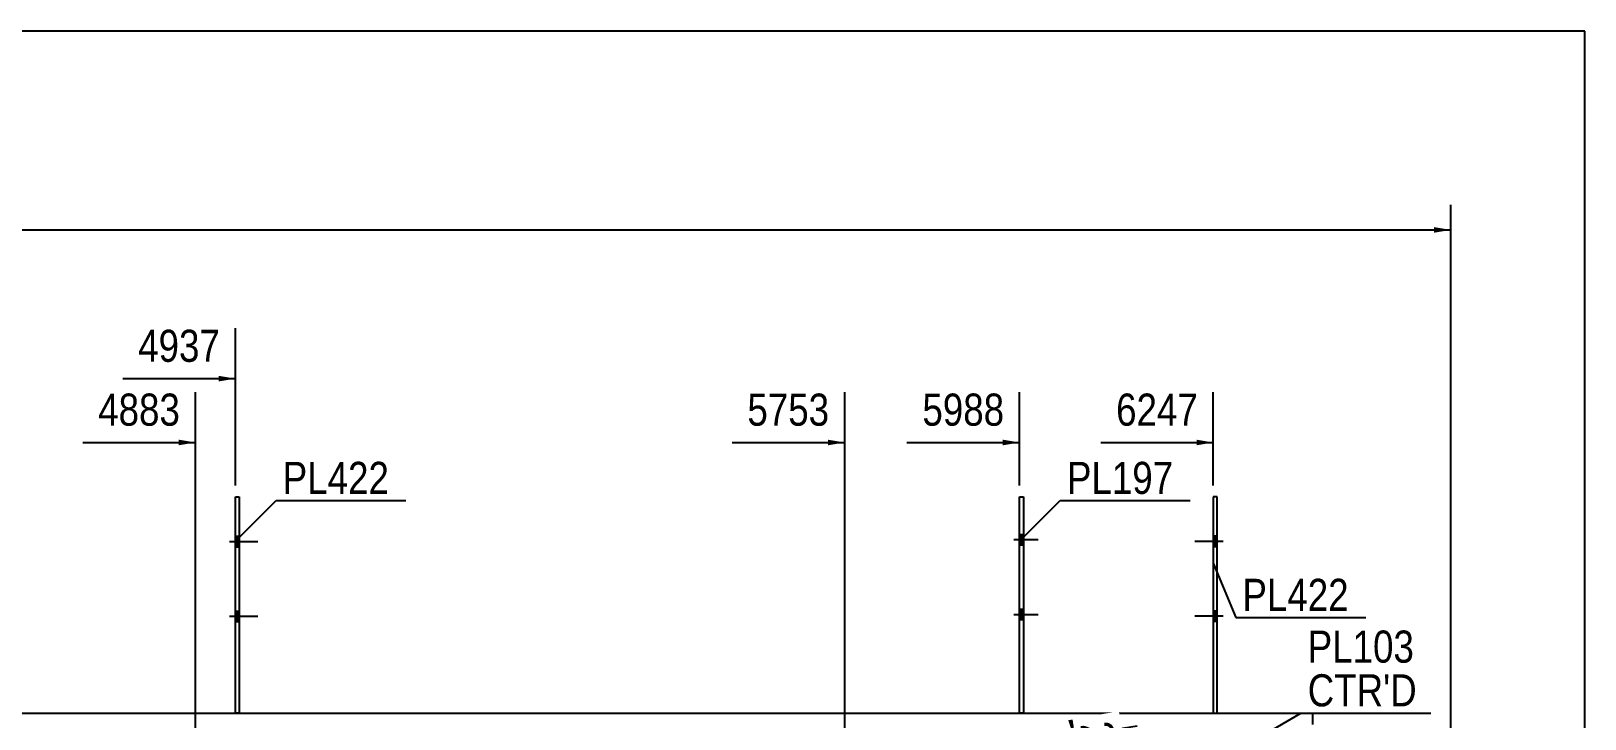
# Model space of a CAD drawing. Header units: millimetres. Extents: x -355 to 48, y -175 to 102.
# Drawn here: x -90.8 to 48, y 40.5 to 101.9 of the extents above; entities that cross this region are included whole.
import ezdxf

# ---------------------------------------------------------------- set-up
doc = ezdxf.new("R2010")
doc.units = ezdxf.units.MM
doc.linetypes.add('DXK_LINE_DOT1', pattern=[1.8814, 0.9407, -0.9407])
doc.styles.add('Arial Narrow', font='ARIALN.TTF', dxfattribs={"height": 0.2})

# ---------------------------------------------------------------- blocks, each defined once
blk = doc.blocks.new('Unknown-623466783-1210')
at = {"color": 5, "linetype": 'Continuous'}
for p, q in [((48.01, 101.89), (-351.99, 101.89)), ((48.01, -175.11), (48.01, 101.89))]:
    blk.add_line(p, q, dxfattribs=at)
blk = doc.blocks.new('Bolt-623466783-1961 - 1923')
at = {"linetype": 'Continuous'}
for points in [[(15.16, 55.87), (15.16, 56.8), (14.82, 56.8), (14.82, 55.87)], [(15.16, 55.87), (15.16, 56.8), (14.82, 56.8), (14.82, 55.87)], [(15.16, 49.2), (15.16, 50.13), (14.82, 50.13), (14.82, 49.2)], [(15.16, 49.2), (15.16, 50.13), (14.82, 50.13), (14.82, 49.2)]]:
    blk.add_hatch(color=3, dxfattribs=at).paths.add_polyline_path(points)
at = {"color": 3, "linetype": 'Continuous'}
for p, q in [((15.69, 56.33), (13.16, 56.33)), ((15.69, 56.33), (13.16, 56.33)), ((15.16, 56.8), (14.82, 56.8)), ((15.16, 56.8), (14.82, 56.8)), ((15.16, 55.87), (14.82, 55.87)), ((15.16, 55.87), (14.82, 55.87)), ((15.16, 50.13), (14.82, 50.13)), ((15.16, 50.13), (14.82, 50.13)), ((15.69, 49.67), (13.16, 49.67)), ((15.69, 49.67), (13.16, 49.67)), ((15.16, 49.2), (14.82, 49.2)), ((15.16, 49.2), (14.82, 49.2))]:
    blk.add_line(p, q, dxfattribs=at)
blk = doc.blocks.new('Part-623466783-1966 - 1923')
at = {"color": 2, "linetype": 'Continuous'}
for p, q in [((-191, 41), (23.69, 41)), ((23.69, 41), (23.69, 40))]:
    blk.add_line(p, q, dxfattribs=at)
blk = doc.blocks.new('Part-623466783-2268 - 1923')
at = {"color": 2, "linetype": 'Continuous'}
for p, q in [((15.16, 60.33), (14.82, 60.33)), ((14.82, 60.33), (14.82, 41)), ((15.16, 41), (15.16, 60.33))]:
    blk.add_line(p, q, dxfattribs=at)
at = {"color": 7, "linetype": 'DXK_LINE_DOT1'}
blk.add_line((14.82, 41), (15.16, 41), dxfattribs=at)
blk = doc.blocks.new('Part-623466783-2600 - 1923')
at = {"color": 2, "linetype": 'Continuous'}
for p, q in [((-72.51, 41), (-72.51, 60.33)), ((-72.51, 60.33), (-72.18, 60.33)), ((-72.18, 60.33), (-72.18, 41))]:
    blk.add_line(p, q, dxfattribs=at)
at = {"color": 7, "linetype": 'DXK_LINE_DOT1'}
blk.add_line((-72.18, 41), (-72.51, 41), dxfattribs=at)
blk = doc.blocks.new('Bolt-623466783-2621 - 1923')
at = {"linetype": 'Continuous'}
for points in [[(-72.18, 55.87), (-72.18, 56.8), (-72.51, 56.8), (-72.51, 55.87)], [(-72.18, 55.87), (-72.18, 56.8), (-72.51, 56.8), (-72.51, 55.87)], [(-72.18, 49.2), (-72.18, 50.13), (-72.51, 50.13), (-72.51, 49.2)], [(-72.18, 49.2), (-72.18, 50.13), (-72.51, 50.13), (-72.51, 49.2)]]:
    blk.add_hatch(color=3, dxfattribs=at).paths.add_polyline_path(points)
at = {"color": 3, "linetype": 'Continuous'}
for p, q in [((-73.05, 56.33), (-70.51, 56.33)), ((-73.05, 56.33), (-70.51, 56.33)), ((-72.51, 56.8), (-72.18, 56.8)), ((-72.51, 56.8), (-72.18, 56.8)), ((-72.51, 55.87), (-72.18, 55.87)), ((-72.51, 55.87), (-72.18, 55.87)), ((-72.51, 50.13), (-72.18, 50.13)), ((-72.51, 50.13), (-72.18, 50.13)), ((-73.05, 49.67), (-70.51, 49.67)), ((-73.05, 49.67), (-70.51, 49.67)), ((-72.51, 49.2), (-72.18, 49.2)), ((-72.51, 49.2), (-72.18, 49.2))]:
    blk.add_line(p, q, dxfattribs=at)
blk = doc.blocks.new('Part-623466783-9783 - 1923')
at = {"color": 2, "linetype": 'Continuous'}
for p, q in [((-2.48, 41), (-2.48, 60.33)), ((-2.48, 60.33), (-2.14, 60.33)), ((-2.14, 60.33), (-2.14, 41))]:
    blk.add_line(p, q, dxfattribs=at)
at = {"color": 7, "linetype": 'DXK_LINE_DOT1'}
blk.add_line((-2.14, 41), (-2.48, 41), dxfattribs=at)
blk = doc.blocks.new('Bolt-623466783-9784 - 1923')
at = {"linetype": 'Continuous'}
for points in [[(-2.14, 56.03), (-2.14, 56.97), (-2.48, 56.97), (-2.48, 56.03)], [(-2.14, 56.03), (-2.14, 56.97), (-2.48, 56.97), (-2.48, 56.03)], [(-2.14, 49.37), (-2.14, 50.3), (-2.48, 50.3), (-2.48, 49.37)], [(-2.14, 49.37), (-2.14, 50.3), (-2.48, 50.3), (-2.48, 49.37)]]:
    blk.add_hatch(color=3, dxfattribs=at).paths.add_polyline_path(points)
at = {"color": 3, "linetype": 'Continuous'}
for p, q in [((-2.48, 56.97), (-2.14, 56.97)), ((-2.48, 56.97), (-2.14, 56.97)), ((-3.01, 56.5), (-0.81, 56.5)), ((-3.01, 56.5), (-0.81, 56.5)), ((-2.48, 56.03), (-2.14, 56.03)), ((-2.48, 56.03), (-2.14, 56.03)), ((-2.48, 50.3), (-2.14, 50.3)), ((-2.48, 50.3), (-2.14, 50.3)), ((-3.01, 49.83), (-0.81, 49.83)), ((-3.01, 49.83), (-0.81, 49.83)), ((-2.48, 49.37), (-2.14, 49.37)), ((-2.48, 49.37), (-2.14, 49.37))]:
    blk.add_line(p, q, dxfattribs=at)
blk = doc.blocks.new('StraightDimension-623466783-12005 - 1923')
at = {"linetype": 'Continuous'}
blk.add_hatch(color=7, dxfattribs=at).paths.add_polyline_path([(-74.01, 71.12), (-72.51, 70.87), (-74.01, 70.62)])
at = {"color": 7, "linetype": 'Continuous'}
for p, q in [((-72.51, 61.33), (-72.51, 75.37)), ((-82.57, 70.87), (-72.51, 70.87))]:
    blk.add_line(p, q, dxfattribs=at)
at = {"color": 0}
blk.add_wipeout([(-73.29, 71.77), (-73.29, 75.97), (-81.8, 75.97), (-81.8, 71.77)], dxfattribs=at)
at = {"color": 3, "style": 'Arial Narrow'}
blk.add_text('4937', height=2.863, dxfattribs=at).set_placement((-81.2, 72.37))
blk = doc.blocks.new('StraightDimension-623466783-3159 - 1923')
at = {"linetype": 'Continuous'}
blk.add_hatch(color=7, dxfattribs=at).paths.add_polyline_path([(34.53, 84.39), (36.03, 84.14), (34.53, 83.89)])
at = {"color": 7, "linetype": 'Continuous'}
for p, q in [((36.03, -22.85), (36.03, 86.39)), ((-326.82, 84.14), (36.03, 84.14))]:
    blk.add_line(p, q, dxfattribs=at)
blk = doc.blocks.new('StraightDimension-623466783-12002 - 1923')
at = {"linetype": 'Continuous'}
blk.add_hatch(color=7, dxfattribs=at).paths.add_polyline_path([(13.32, 65.42), (14.82, 65.17), (13.32, 64.92)])
at = {"color": 7, "linetype": 'Continuous'}
for p, q in [((14.82, 61.33), (14.82, 69.67)), ((4.76, 65.17), (14.82, 65.17))]:
    blk.add_line(p, q, dxfattribs=at)
at = {"color": 0}
blk.add_wipeout([(14.05, 66.07), (14.05, 70.27), (5.54, 70.27), (5.54, 66.07)], dxfattribs=at)
at = {"color": 3, "style": 'Arial Narrow'}
blk.add_text('6247', height=2.863, dxfattribs=at).set_placement((6.14, 66.67))
blk = doc.blocks.new('StraightDimension-623466783-12003 - 1923')
at = {"linetype": 'Continuous'}
blk.add_hatch(color=7, dxfattribs=at).paths.add_polyline_path([(-3.98, 65.42), (-2.48, 65.17), (-3.98, 64.92)])
at = {"color": 7, "linetype": 'Continuous'}
for p, q in [((-2.48, 61.33), (-2.48, 69.67)), ((-12.54, 65.17), (-2.48, 65.17))]:
    blk.add_line(p, q, dxfattribs=at)
at = {"color": 0}
blk.add_wipeout([(-3.25, 66.07), (-3.25, 70.27), (-11.76, 70.27), (-11.76, 66.07)], dxfattribs=at)
at = {"color": 3, "style": 'Arial Narrow'}
blk.add_text('5988', height=2.863, dxfattribs=at).set_placement((-11.16, 66.67))
blk = doc.blocks.new('StraightDimension-623466783-12004 - 1923')
at = {"linetype": 'Continuous'}
blk.add_hatch(color=7, dxfattribs=at).paths.add_polyline_path([(-19.6, 65.42), (-18.1, 65.17), (-19.6, 64.92)])
at = {"color": 7, "linetype": 'Continuous'}
for p, q in [((-18.1, 27.33), (-18.1, 69.67)), ((-28.16, 65.17), (-18.1, 65.17))]:
    blk.add_line(p, q, dxfattribs=at)
at = {"color": 0}
blk.add_wipeout([(-18.87, 66.07), (-18.87, 70.27), (-27.39, 70.27), (-27.39, 66.07)], dxfattribs=at)
at = {"color": 3, "style": 'Arial Narrow'}
blk.add_text('5753', height=2.863, dxfattribs=at).set_placement((-26.79, 66.67))
blk = doc.blocks.new('StraightDimension-623466783-12006 - 1923')
at = {"linetype": 'Continuous'}
blk.add_hatch(color=7, dxfattribs=at).paths.add_polyline_path([(-77.58, 65.42), (-76.08, 65.17), (-77.58, 64.92)])
at = {"color": 7, "linetype": 'Continuous'}
for p, q in [((-76.08, -39.48), (-76.08, 69.67)), ((-86.14, 65.17), (-76.08, 65.17))]:
    blk.add_line(p, q, dxfattribs=at)
at = {"color": 0}
blk.add_wipeout([(-76.86, 66.07), (-76.86, 70.27), (-85.37, 70.27), (-85.37, 66.07)], dxfattribs=at)
at = {"color": 3, "style": 'Arial Narrow'}
blk.add_text('4883', height=2.863, dxfattribs=at).set_placement((-84.77, 66.67))
blk = doc.blocks.new('StraightDimension-623466783-12161 - 1923')
at = {"linetype": 'Continuous'}
for points in [[(2.35, 40.46), (2.34, 38.94), (1.86, 40.38)], [(2.6, 35.71), (2.61, 37.23), (3.09, 35.79)]]:
    blk.add_hatch(color=7, dxfattribs=at).paths.add_polyline_path(points)
at = {"color": 7, "linetype": 'Continuous'}
for p, q in [((8.02, 39.84), (-0.03, 38.56)), ((2.34, 38.94), (2.61, 37.23)), ((-4.55, 36.09), (4.83, 37.59))]:
    blk.add_line(p, q, dxfattribs=at)
at = {"color": 0}
blk.add_wipeout([(3, 35.71), (7.15, 36.37), (6.39, 41.17), (2.24, 40.51)], dxfattribs=at)
at = {"color": 3, "style": 'Arial Narrow'}
blk.add_text('26', height=2.863, rotation=-80.9647, dxfattribs=at).set_placement((2.93, 40.01))
blk = doc.blocks.new('Mark-623466783-2118 - 1923')
at = {"color": 0}
for points in [[(32.75, 45.52), (32.75, 48.52), (23.25, 48.52), (23.25, 45.52)], [(33, 41.62), (33, 44.62), (23.25, 44.62), (23.25, 41.62)]]:
    blk.add_wipeout(points, dxfattribs=at)
for points in [[(32.75, 45.52), (32.75, 48.52), (23.25, 48.52), (23.25, 45.52)], [(33, 41.62), (33, 44.62), (23.25, 44.62), (23.25, 41.62)]]:
    blk.add_wipeout(points, dxfattribs=at)
at = {"color": 7, "linetype": 'Continuous'}
for p, q in [((16.14, 37.23), (22.65, 41.02)), ((22.65, 41.02), (34.25, 41.02))]:
    blk.add_line(p, q, dxfattribs=at)
at = {"color": 3, "style": 'Arial Narrow'}
blk.add_text('PL103', height=2.863, dxfattribs=at).set_placement((23.25, 45.52))
at = {"color": 1, "style": 'Arial Narrow'}
blk.add_text("CTR'D", height=2.863, dxfattribs=at).set_placement((23.25, 41.62))
blk = doc.blocks.new('Mark-623466783-2264 - 1923')
at = {"color": 0}
blk.add_wipeout([(26.93, 50.14), (26.93, 53.14), (17.42, 53.14), (17.42, 50.14)], dxfattribs=at)
blk.add_wipeout([(26.93, 50.14), (26.93, 53.14), (17.42, 53.14), (17.42, 50.14)], dxfattribs=at)
at = {"color": 7, "linetype": 'Continuous'}
for p, q in [((14.82, 54.41), (16.82, 49.54)), ((16.82, 49.54), (28.43, 49.54))]:
    blk.add_line(p, q, dxfattribs=at)
at = {"color": 3, "style": 'Arial Narrow'}
blk.add_text('PL422', height=2.863, dxfattribs=at).set_placement((17.42, 50.14))
blk = doc.blocks.new('Mark-623466783-2596 - 1923')
at = {"color": 0}
blk.add_wipeout([(-58.79, 60.58), (-58.79, 63.58), (-68.29, 63.58), (-68.29, 60.58)], dxfattribs=at)
blk.add_wipeout([(-58.79, 60.58), (-58.79, 63.58), (-68.29, 63.58), (-68.29, 60.58)], dxfattribs=at)
at = {"color": 7, "linetype": 'Continuous'}
for p, q in [((-72.43, 56.45), (-68.89, 59.98)), ((-68.89, 59.98), (-57.29, 59.98))]:
    blk.add_line(p, q, dxfattribs=at)
at = {"color": 3, "style": 'Arial Narrow'}
blk.add_text('PL422', height=2.863, dxfattribs=at).set_placement((-68.29, 60.58))
blk = doc.blocks.new('Mark-623466783-9796 - 1923')
at = {"color": 0}
blk.add_wipeout([(11.25, 60.58), (11.25, 63.58), (1.75, 63.58), (1.75, 60.58)], dxfattribs=at)
blk.add_wipeout([(11.25, 60.58), (11.25, 63.58), (1.75, 63.58), (1.75, 60.58)], dxfattribs=at)
at = {"color": 7, "linetype": 'Continuous'}
for p, q in [((-2.39, 56.45), (1.15, 59.98)), ((1.15, 59.98), (12.75, 59.98))]:
    blk.add_line(p, q, dxfattribs=at)
at = {"color": 3, "style": 'Arial Narrow'}
blk.add_text('PL197', height=2.863, dxfattribs=at).set_placement((1.75, 60.58))

msp = doc.modelspace()

# ---------------------------------------------------------------- block references
for name in ['Unknown-623466783-1210', 'Part-623466783-2600 - 1923', 'Part-623466783-9783 - 1923', 'Part-623466783-2268 - 1923', 'Bolt-623466783-9784 - 1923', 'Bolt-623466783-2621 - 1923', 'Bolt-623466783-1961 - 1923', 'Part-623466783-1966 - 1923']:
    msp.add_blockref(name, (0, 0))

# ---------------------------------------------------------------- next in the draw order: block references
msp.add_blockref('StraightDimension-623466783-12005 - 1923', (0, 0))

# ---------------------------------------------------------------- next in the draw order: block references
msp.add_blockref('StraightDimension-623466783-3159 - 1923', (0, 0))

# ---------------------------------------------------------------- next in the draw order: block references
for name in ['StraightDimension-623466783-12006 - 1923', 'StraightDimension-623466783-12004 - 1923', 'StraightDimension-623466783-12003 - 1923', 'StraightDimension-623466783-12002 - 1923', 'Mark-623466783-2596 - 1923', 'Mark-623466783-2264 - 1923', 'Mark-623466783-2118 - 1923', 'StraightDimension-623466783-12161 - 1923']:
    msp.add_blockref(name, (0, 0))

# ---------------------------------------------------------------- next in the draw order: block references
msp.add_blockref('Mark-623466783-9796 - 1923', (0, 0))

doc.saveas('drawing.dxf')
